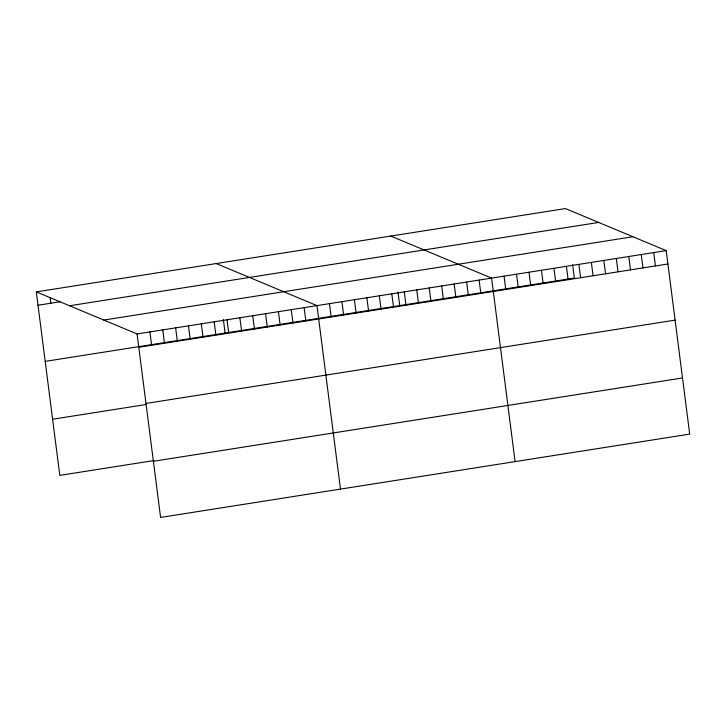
<?xml version="1.0" encoding="UTF-8"?>
<svg xmlns="http://www.w3.org/2000/svg" width="726" height="726" viewBox="0 0 726 726"><rect width="100%" height="100%" fill="white"/><g stroke="black" fill="none" stroke-linecap="round" stroke-linejoin="round"><path stroke-width="1.09" d="M36.3 291.888L565.418 208.571L666.196 250.615L689.7 434.112L160.582 517.429L137.078 333.942L36.3 291.888L59.804 475.385L154.039 460.538M38.006 305.238L60.494 301.698M69.551 305.764L598.678 222.446M103.818 320.066L632.936 236.74M137.078 333.942L666.196 250.615M45.203 361.385L574.32 278.067L572.596 264.591M138.784 347.291L667.902 263.974M145.98 403.438L675.098 320.121M52.617 419.238L145.781 404.563M153.386 461.282L682.504 377.965M390.815 236.068L491.584 278.112L515.088 461.609M216.203 263.556L316.972 305.61L340.485 489.106M653.718 252.584L655.433 265.934M641.249 254.545L642.964 267.903M628.78 256.514L630.486 269.863M616.301 258.474L618.017 271.823M603.832 260.443L605.548 273.793M591.363 262.404L593.069 275.753M578.885 264.364L580.6 277.722M566.416 266.333L568.131 279.682M553.947 268.293L555.653 281.652M541.469 270.263L543.184 283.612M529 272.223L530.715 285.572M516.531 274.192L518.237 287.541M504.053 276.152L505.768 289.502M479.115 280.082L480.821 293.431M466.637 282.042L468.352 295.391M454.167 284.011L455.883 297.361M441.698 285.971L443.404 299.321M429.22 287.932L430.935 301.29M416.751 289.901L418.466 303.25M404.282 291.861L405.988 305.219M397.984 292.088L399.717 305.564M391.804 293.83L393.519 307.18M379.335 295.791L381.05 309.14M366.866 297.76L368.572 311.109M354.388 299.72L356.103 313.069M341.919 301.68L343.625 315.039M329.45 303.649L331.156 316.999M304.121 307.633L305.837 320.992M291.271 309.657L292.986 323.006M278.421 311.681L280.136 325.03M265.571 313.705L267.286 327.054M252.721 315.728L254.436 329.078M239.87 317.752L241.586 331.101M227.02 319.776L228.735 333.125M223.381 319.585L225.105 333.062M214.17 321.8L215.885 335.149M201.32 323.823L203.035 337.173M188.47 325.847L190.185 339.196M175.619 327.871L177.335 341.22M162.778 329.894L164.484 343.244M149.928 331.918L151.634 345.267M50.148 297.651L50.856 303.214"/></g></svg>
